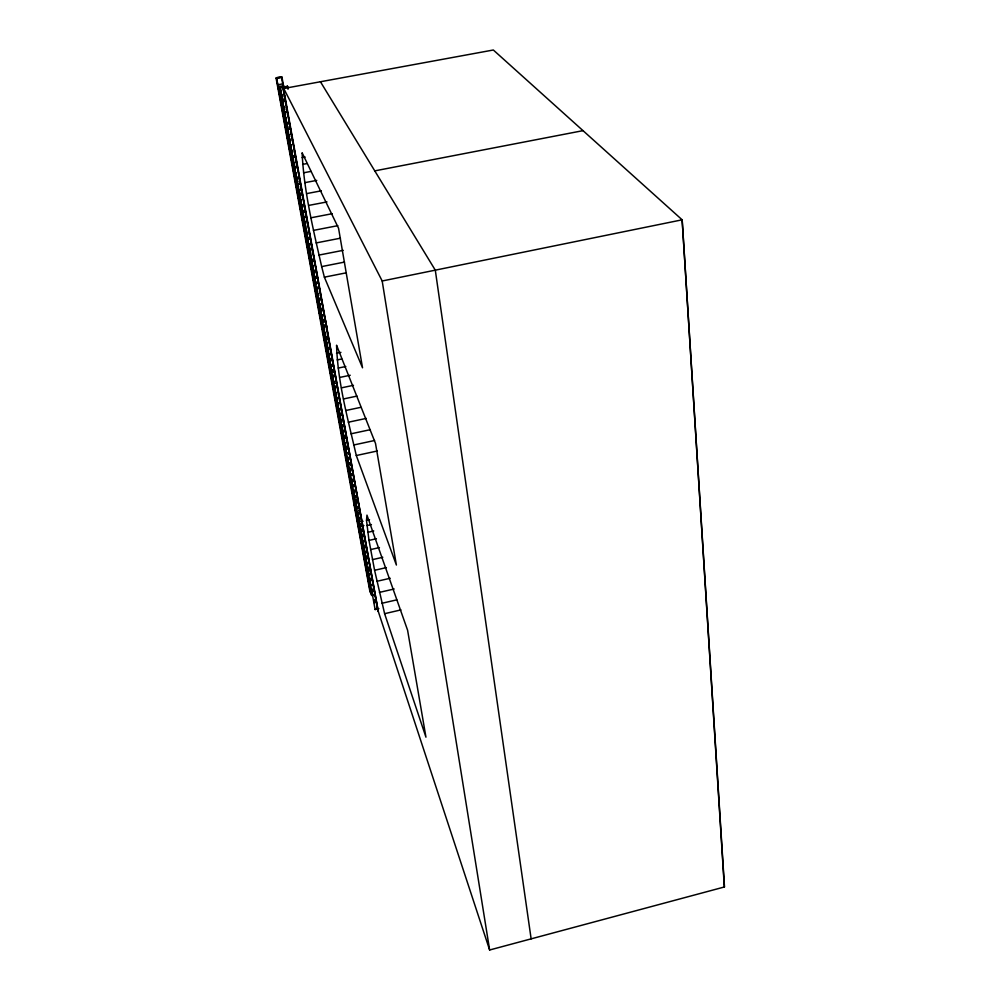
<?xml version="1.0" encoding="UTF-8"?>
<svg xmlns="http://www.w3.org/2000/svg" width="1000" height="1000" viewBox="0 0 1000 1000"><rect width="100%" height="100%" fill="white"/><g stroke="black" fill="none" stroke-linecap="round" stroke-linejoin="round"><path stroke-width="1.5" d="M366.5 520.35L366.962 515.125L407.587 630.2L425.95 737.175L384.613 613.688L374.588 570.288L368.988 540.4L366.5 520.35L369.525 519.675M280.475 90.45L280.5 89.637L280.6 91.375M283.113 104.8L283.512 102.625M284.538 109.488L284.45 107.325M285.688 118.088L285.788 119.787M293.4 161.513L293.45 159.137M293.3 160.7L293.337 159.913M297.225 177.45L297.562 180.575M297.4 177.475L297.512 179.412L297.087 177.275M298.275 187.938L298.412 186.4L298.3 187.162M300.725 201.388L300.725 200.55M302.175 204.675L302.512 207.738M302.362 204.688L302.462 206.6M303.1 210.375L303.738 216.988M305.575 227.95L305.712 226.45M307.962 241.062L308.113 239.575M309.462 244.662L309.525 246.663M310.375 253.337L310.512 252.675L310.425 254.85M312.413 259.137L312.512 261.188M312.688 266.975L312.688 266.15M314.175 271.725L314.212 270.763M314.387 270.738L314.488 272.587M315.025 278.95L315.1 280.538M315.025 279.775L315.163 278.3M317.488 291L317.425 293.212M317.337 292.462L317.375 291.737M319.637 304.25L319.9 306.525M319.637 305.05L319.775 303.6M321.2 309.113L321.5 311.975M321.375 310.025L321.413 309.188M321.575 317.825L322.45 315.262M324.263 330.712L324.4 329.288M326.413 337.463L326.438 336.475M326.5 343L326.5 342.2M328.263 348.212L328.312 347.388L328.4 350.125A15.188 1.037 78 0 1 328.375 349.5L328.075 347.688M330.487 359.525L330.387 361.45M330.925 366.475L331 367.987M333.113 378.475L333.188 379.963M335.288 390.363L335.363 391.85M337.438 402.95L337.438 402.175M339.575 413.888L339.637 415.35M341.4 420.3L341.388 419.387M341.688 425.513L341.938 427.638M343.475 431.838L343.525 431.075A4.088 1.812 -10.1 0 0 343.312 431.287L343.475 432.3M343.787 437.8L344.175 435.962M345.487 442.75L345.525 444.513M345.875 449.237L345.875 448.475M347.525 460.012L348.375 457.663M347.95 460.588L348.363 458.875M350 471.1L350.25 473.175M352.188 481.7L352.113 483.7M354.412 490.112L354.45 491.825M356.075 505.125L356.075 504.387M356.4 502.125L356.425 501.213M358.425 513.212L358.45 512.312M358.387 518.275L358.537 516.975M360.15 523.725L360.412 526.213M360.3 524.487L360.288 523.612M362.137 534.612L362.388 537.087M362.275 535.363L362.275 534.487M362.325 539.113L362.388 540.487M362.488 534.237L362.45 534.8A3.95 1.975 -10.5 0 0 362.15 535.075L362.463 537.062M362.325 539.85L362.475 538.55M364.1 545.425L364.35 547.875A14.162 0.912 77.5 0 0 364.538 548.45M364.25 546.163L364.237 545.3M364.275 549.775L364.5 551.763M366.012 556.95L366.062 556.15M366.2 556.875L366.25 556.163M366.2 561.087L366.2 560.363M370.025 582.025L370.025 581.3M371.5 591.75L372.312 589.575M372.463 589.763L371.975 592.987M372.5 589.837L372.438 590.625L372.175 589.812M374.338 601.05L374.363 600.188M283.137 103.987L283.288 103.263M285.462 116.8L286.413 122M285.725 118.15L285.837 117.375M288.4 131.412L288.55 134.625M290.562 144.75L290.7 148.35M290.938 145.338L290.875 147.725M295.575 172.237L295.475 174.862M300.5 199.262L300.4 201.85M300.763 200.625L300.875 199.862M303.188 213.962L303.337 213.287M307.575 239.725L308.412 237.925M312.462 264.887L312.362 267.362L313.625 269.713L313.225 269.075M312.725 266.238L312.838 265.5M319.413 302.975L319.3 305.4L320.725 308.05M322.15 316.9L322.262 319.8M322.038 317.625L322.388 316.375M324.288 330.012L324.438 329.375M328.5 353.125L328.6 356.287M328.862 353.762L328.8 355.9M328.75 354.475L329.113 353.263M330.525 358.775L330.5 361.15M330.538 365.938L330.988 364.65M330.962 366.575L331.075 365.863M333.15 378.562L333.25 377.85M335.312 390.462L335.425 389.762M339.613 413.988L339.712 413.288M341.475 424.263L341.35 426.512L342.7 428.938M341.725 425.613L341.838 424.913M343.562 430.375L343.413 432.925M343.825 437.137L344.487 435.625M345.913 448.587L346.262 447.413M349.625 470.525L350.425 468.938M350.15 470.525L350.075 472.525M352.075 482.388L352.425 481.238M354.212 492.8L354.137 494.775M356.112 504.487L356.213 503.812M360.513 527.8L360.85 530.925M364.312 549.888L364.412 549.225M366.25 560.475L366.15 556.725A3.912 2.013 -10.6 0 1 366.362 556.512M370.062 581.425L370.4 580.325M362.975 527.212L362.475 525.913M361.613 521.6L362.388 523.862M288.325 130.188L287.925 133.525L289.475 136.5M290.963 145.412L291.225 144.838M293.375 157.912L292.987 161.2L294.5 164.125M295.975 172.9L295.887 175.188M298.337 185.175L298.525 190.125M300.9 199.938L301.125 199.312M305.637 225.225L305.238 228.388L306.725 231.175M310.4 251.363L310.562 256.125M315.2 278.387L315.125 276.425M317.4 289.788L317 292.825L318.675 295.538L318.225 295.062M324.325 328.062L324.137 331.863M326.562 340.363L326.375 344.125M331.1 365.95L331.637 365M333.363 372.587L334.087 371.413M333.288 377.95L333.325 376.662A15.05 1.025 77.9 0 1 333.062 375.288L333.663 376M335.337 388.55L334.95 391.413L336.55 394.025M337.5 400.363L337.1 403.2L338.462 405.675M339.625 412.075L339.438 415.675M341.875 425.012L342.537 427.025M343.85 435.238L343.45 438.025M345.938 446.688L345.737 450.213M358.45 515.775L358.05 518.425L359.588 520.9M360.425 526.613L360.213 529.95M362.388 537.362L362.175 540.688M364.325 548.038L364.412 551.962M368.488 569.888L368.188 572.225M370.2 580.875L369.875 578.15M372.088 591.237L372.625 590.487M283.587 101.512L282.712 103.462L283.038 106.312M326.6 325.875L326.05 324.913M303.612 211.55L302.762 213.388L303.4 216.85M315.475 276.663L314.913 281M333.55 376.238L332.987 380.325M348.65 458.438L348.013 461.262M352.463 480.125L351.9 483.95M356.488 502.238L355.925 506.012M366.613 558.263L366.05 561.9M368.525 568.775L367.962 572.388M370.425 579.212L369.862 582.8M372.587 590.363L372.525 591.438M285.138 87.65L285.5 88.175L283.575 88.525L493.338 50L682.15 219.812L724.488 886.95L489.637 950L377.475 608.987L282.925 87.25L378.263 611.4L283.412 87.825M282 77.125L281.588 76.838A18.962 4.638 -9 0 0 276.062 77.825L281.975 77.213L283.913 87.963M325 319.413L325.725 321.25M376.962 608.325L375.125 609.538L378.875 608.663M326.7 326.112L326.775 326.775M279.988 87.525L287.587 86.412L279.988 87.525L375.125 609.538M384.613 613.688L400.938 609.9M379.425 592.388L394.175 588.987M382 603.263L396.788 599.85M376.925 581.3L390.2 578.263M372.137 585.163L369.462 585.775L370.962 591.287A13.562 0.825 77.4 0 1 371.375 593.575L371.675 595.425A3.8 2.025 -10.8 0 0 373.425 595.35M370.588 590.638A16 8.588 -10.8 0 0 369.837 590.862L371.675 595.425M372.438 559.637L382.788 557.288M374.588 570.288L386.388 567.6M370.562 549.587L379.45 547.575M363.913 525.588L359.913 526.05M366.925 525.575L371.438 524.562M367.762 532.325L373.738 530.975M368.988 540.4L376.425 538.725M370.662 592.325L276.55 78.125L355.737 510.288L354.913 508.925A16.462 8.075 -10.5 0 1 355.3 508.812M363.05 521.275L359.05 521.75M354.15 505.412L354.875 506.025M356.3 455.525L396.388 565.037L375.513 443.438L336.562 345.213C337.688 382.587 347.962 419.212 356.3 455.525L377.3 450.988M283.525 88.062L382.188 280.988L489.637 950M353.638 445.012L374.575 440.5M348.35 422.212L366.262 418.4M344.137 430.8L341.312 431.4L342.8 436.737A14.287 0.925 77.8 0 1 343.275 439.275L343.612 441.413A4 1.787 -10.2 0 0 344.338 441.413M350.962 433.812L370.375 429.663M345.863 410.487L360.788 407.337M341.463 387.837L353.475 385.312M343.537 398.938L357.013 396.1M339.675 377.45L350.225 375.25M336.512 353.275L340.925 352.362M337.163 359.925L341.737 358.988M338.225 368.062L345.812 366.5M382.188 280.988L682.15 219.812L724.338 887M329.137 348.3L326.225 348.9L327.713 354.125A14.725 0.975 78 0 1 328.2 356.812L328.575 359.1A4.112 1.65 -9.9 0 0 330.475 358.975M325.163 319.375L322.262 319.613L322.55 320.45M326.213 324.888L323.325 325.125M318.825 311.675L320.988 317.288A14.938 1 78.1 0 1 321.488 320.05L321.875 322.4A4.162 1.587 -9.7 0 0 323.4 322.325M321.662 266.6L324.375 277.162L362.525 367.8L338.55 228.238L302.113 152.75C303.913 191.287 313.175 229.088 321.662 266.6L344.5 262.087M324.375 277.162L345.763 272.925M318.9 255.087L343.212 250.325M313.175 260.262L310.188 260.85L311.663 265.938A15.237 1.025 78.2 0 1 312.188 268.788L312.587 271.238A4.237 1.487 -9.6 0 0 314.538 271.1M316.15 242.925L340.45 238.188M374.775 170.875L583.013 130.65M310.963 217.787L332.287 213.688M313.475 230.387L337.8 225.675M308.65 205.425L327 201.925M298.062 181.525L295.763 181.962L297.225 186.912A15.75 1.075 78.4 0 1 297.775 189.913L298.212 192.525A4.338 1.325 -9.3 0 0 299.387 192.463M304.9 182.638L316.75 180.4M306.613 193.612L321.35 190.812M302.613 164.375L307.125 163.538M295.6 167.987L293.288 168.425L294.75 173.363A15.838 1.075 78.4 0 1 295.3 176.388L295.738 179.025A4.363 1.3 -9.3 0 0 297.325 178.912M303.55 172.8L311.012 171.4M302.125 157.625L305.163 157.062M290.613 140.575L288.275 141.012L289.738 145.887A16.038 1.087 78.5 0 1 290.3 148.963L290.738 151.662A4.4 1.25 -9.2 0 0 292.337 151.55A16.475 1.163 78.5 0 0 292.512 152.35M285.538 112.688L283.175 113.125L284.637 117.95A16.225 1.1 78.6 0 1 285.2 121.075L285.663 123.825A4.438 1.188 -9.1 0 0 287.688 123.65M288.087 126.7L285.738 127.125L287.2 131.988A16.125 1.1 78.5 0 1 287.762 135.087L288.212 137.8A4.412 1.212 -9.2 0 0 289.4 137.738M282.962 98.575L280.587 99L282.05 103.8A16.337 1.113 78.6 0 1 282.625 106.95L283.087 109.738A4.45 1.15 -9.1 0 0 284.7 109.612M276.863 78.562L281.5 77.287M285.075 87.537L284.837 86.9M373.7 594.775L372.812 594.6M355.725 496.8L354.212 495.688M353.713 485.737L352.2 484.613M351.688 474.588L350.55 474M349.637 463.363L348.113 462.212M332.225 370.2L331.512 369.663M287.725 122.812L287.238 123.375A16.688 1.175 78.6 0 0 287.512 124.938M354.137 505.375L354.062 504.675A16.488 8.05 -10.4 0 1 354.45 504.562M317.725 306.2L317.712 305.65A17.637 6.6 -9.7 0 1 318.125 305.55M369.038 573.875L369.675 574.275M366.012 551.337L367.025 551.75M364.05 540.55L365.075 540.962M362.062 529.675L363.1 530.1M357.038 507.575L357.675 507.95M355.037 496.6L355.675 496.962M353.663 485.887L352.238 484.225M350.988 474.387L351.637 474.738M348.938 463.162L349.588 463.5M347.438 448.812L348.512 449.275M345.337 437.225L346.4 437.7M343.212 425.55L344.288 426.025M341.075 413.775L342.15 414.263M331.975 370.087L332.638 370.387M332.337 365.75L333.438 366.25M330.112 353.5L331.213 354.012M323.088 321.3L323.713 321.475M363.025 527.312L363.25 528.175M316.637 283.087L315.238 281.762M316.262 277.038L317.4 277.587M309.125 237.763L310.275 238.337M304.262 211.025L305.425 211.612M302.575 204.887L302.4 206.612A16.087 1.125 78.4 0 0 302.538 207.338M299.312 183.837L300.5 184.438M297.512 178.025L296.05 176.588M294.288 156.188L295.475 156.8M294.55 156.412L295.175 156.775M289.175 128.038L290.375 128.675M283.962 99.412L285.175 100.05M282.538 87.325L280.575 87.688L280.425 92.062M373.062 594.85L371.662 592.8L372.212 594M370.037 571.275L369.363 570.438M367.375 563.625L366.337 562.525M364.775 552.475L365.45 553.062M363.512 542.425L362.463 541.325M361.512 531.587L360.812 530.812M360.887 531.112L361.55 531.7M340.588 417.35L339.75 416.375M333.7 381.625L334.387 382.15M327.575 345.887L326.7 344.862M325.562 333.713L324.462 332.6M328 339.663L327.362 338.975M323.312 321.362L322.212 320.25M309.325 244.25L308.2 243.137M304.538 217.975L303.712 216.9M299.675 191.238L298.525 189.45M294.688 163.988L293.875 162.963M289.688 136.412L288.825 135.3M284.35 108.4L283.387 107.175M374.7 601.875L373.963 600.612M372.4 594.25L371.562 592.463M368.913 573.812L368.312 572.712M368.25 573.013L369.288 574.113L369.137 573.488M367 563.312L365.95 561.55L366.525 562.788M360.513 530.6L361.175 531.375M356.225 506.662L356.9 507.45M354.85 496.35L354.263 495.312M350.712 469.675L349.925 468.275M350.838 474.225L349.588 471.275M348.2 457.65L348.638 458.288M344 439.05L344.65 440.238M344.35 440.037L343.65 438.787M336.15 393.663L335.05 391.812L335.662 393.2M333.3 381.037L333.988 381.788M331.112 369.075L331.812 369.825M329.613 357.762L328.762 355.812M324.725 326.875L323.888 325.337A15.337 1.05 78 0 0 324.35 327.413L324.487 328.125M320.15 307.087L320.55 307.725M317.863 294.525L318.263 295.15M315.95 282.488L315.075 280.45M317.25 287.438L317.725 288.15M311.275 256.837L310.575 255.512M308.913 243.85L308.212 242.525M310.163 248.538L310.65 249.275M306.525 230.763L305.825 229.425M301.65 204.163L300.975 202.887M300.975 203.55L301.4 204.213M291.05 149.175L291.5 149.875M286.275 121.287L286.688 121.962M285.225 111.55L285.738 112.362M281.525 93.588L280.575 91.312M280.788 92.925L281.25 93.65M320.438 81.75L435.3 270.163L531.138 938.888M364.588 552.225L364.025 550.975L364.75 552.3M358.725 520.05L358.15 518.787L358.888 520.112M350.35 473.725L349.762 472.413L350.5 473.75M344.15 439.75L343.55 438.413L344.3 439.75M341.712 427.625L342.062 428.25M337.812 404.975L337.2 403.6M328.75 356.65L329.113 357.312L328.488 355.887M319.675 306.613L320.05 307.3M312.75 268.612L313.125 269.312M306.025 230.375L305.363 228.825M284.062 87.863L282.75 83.9L277.987 84.75L279.438 89.525A16.438 1.125 78.7 0 1 280.025 92.713L280.487 95.525A4.475 1.125 -9 0 0 281.7 95.438M285.788 120.875L286.188 121.65M279.65 93.825L280.487 95.525M282.238 108L283.087 109.738M284.812 122.05L285.663 123.825M287.35 135.975L288.212 137.8M374.062 600.2L374.412 601.85M370.262 579.338L370.6 580.125M370.213 583.125L370.487 583.775M372.4 590.925L371.863 589.438M289.875 149.787L290.738 151.662M368.025 567.35L368.638 569.425M368.562 569.913L367.95 567.587M290.788 154.775L292.25 159.688A15.938 1.087 78.5 0 1 292.812 162.738L293.25 165.4A4.375 1.275 -9.2 0 0 294.438 165.338M362.525 540.988L362.812 541.65M356.175 501.55L356.525 502.362M356.4 502.7L355.838 501.125M356.275 506.312L356.562 506.987M358.188 512.612L358.537 513.413M358.413 513.75L357.863 512.188M292.387 163.475L293.25 165.4M354.15 490.412L353.913 495.025M354.038 490.812L354.375 491.575M348.45 462.5L347.987 461.163M352.1 479.188L352.45 480.012M351.987 479.588L352.337 480.35M346.087 450.475L346.388 451.175M294.862 177.05L295.738 179.025M341.45 426.887L342.2 428.237M344.25 435.5L344.625 436.35M337.65 404.237L337.962 404.938M339.787 415.925L340.087 416.637M333.338 380.562L333.638 381.275M335.163 386.175L335.525 387.025M335.037 386.562L335.4 387.375L335.3 386.325M337.337 398.125L337.65 398.837M331.15 368.587L331.463 369.3M297.325 190.512L298.212 192.525M298.212 195.387L299.688 200.362A15.662 1.062 78.4 0 1 300.225 203.337L300.65 205.925A4.325 1.363 -9.4 0 0 302.638 205.763M324.487 332.075L324.8 332.812M326.275 337.4L326.65 338.275M326.512 338.612L325.913 336.85M319.662 299.725L319.325 298.962L319.525 299.825M319.575 300.188L318.95 298.363M319.862 306.438L320.188 307.175M299.762 203.863L300.65 205.925M317.575 293.863L317.9 294.613M300.65 208.7L302.125 213.7A15.575 1.05 78.3 0 1 302.663 216.65L303.075 219.2A4.3 1.388 -9.4 0 0 304.65 219.1M312.3 260.375L312.638 261.15M312.55 261.613L311.913 259.75M313.25 269.163L312.738 267.663M304.962 221.163L305.35 222.062M302.188 217.113L303.075 219.2M300.188 193.875L300.587 194.788M300.438 195.138L299.788 193.188M303.062 221.9L304.538 226.925A15.488 1.05 78.3 0 1 305.075 229.85L305.487 232.375A4.288 1.412 -9.4 0 0 306.65 232.325M295.2 166.475L295.6 167.4M295.062 166.812L295.45 167.75M296.4 176.688L295.863 175.113M288.512 134.562L288.863 135.363M291.05 148.463L291.388 149.25M304.587 230.238L305.487 232.375M285.963 120.538L286.3 121.35M305.45 234.988L306.925 240.037A15.4 1.037 78.3 0 1 307.462 242.938L307.875 245.438A4.275 1.438 -9.5 0 0 309.425 245.35M282.6 97.188L281.913 95.113M306.975 243.263L307.875 245.438M307.825 247.975L309.3 253.038A15.325 1.037 78.2 0 1 309.837 255.912L310.238 258.387A4.25 1.462 -9.5 0 0 311.388 258.35M309.325 256.175L310.238 258.387M311.675 268.988L312.587 271.238M312.525 273.625L314 278.738A15.163 1.025 78.2 0 1 314.513 281.562L314.913 283.988A4.213 1.512 -9.6 0 0 316.45 283.9M314 281.7L314.913 283.988M314.837 286.288L316.312 291.425A15.088 1.013 78.1 0 1 316.825 294.225L317.225 296.625A4.2 1.538 -9.7 0 0 318.363 296.588M316.3 294.3L317.225 296.625M317.137 298.863L318.612 304A15.012 1 78.1 0 1 319.125 306.788L319.513 309.163A4.188 1.562 -9.7 0 0 320.65 309.125M318.263 306.1L319.513 309.163M320.938 320L321.875 322.4M321.763 324.475L323.25 329.663A14.863 0.988 78 0 1 323.75 332.4L324.125 334.725A4.15 1.6 -9.8 0 0 325.65 334.65M323.188 332.287L324.125 334.725M324 336.737L325.487 341.938A14.787 0.988 78 0 1 325.988 344.663L326.362 346.962A4.138 1.625 -9.8 0 0 327.488 346.938M325.425 344.487L326.362 346.962M327.638 356.587L328.575 359.1M328.438 360.962L329.925 366.2A14.65 0.963 78 0 1 330.412 368.875L330.775 371.138A4.1 1.675 -9.9 0 0 332.663 371.012M329.825 368.587L330.775 371.138M330.625 372.938L332.113 378.188A14.588 0.963 77.9 0 1 332.6 380.838L332.962 383.075A4.088 1.688 -9.9 0 0 334.45 383.013M332 380.5L332.962 383.075M332.788 384.812L334.288 390.087A14.525 0.95 77.9 0 1 334.762 392.713L335.125 394.925A4.062 1.713 -10 0 0 336.613 394.862M334.162 392.325L335.125 394.925M334.95 396.6L336.438 401.887A14.463 0.95 77.9 0 1 336.912 404.487L337.275 406.688A4.05 1.725 -10 0 0 338.375 406.662M336.312 404.05L337.275 406.688M337.088 408.288L338.575 413.587A14.4 0.938 77.8 0 1 339.05 416.175L339.4 418.35A4.037 1.75 -10.1 0 0 340.5 418.338M338.438 415.675L339.4 418.35M339.212 419.888L340.7 425.213A14.338 0.938 77.8 0 1 341.163 427.775L341.512 429.925A4.025 1.775 -10.1 0 0 342.612 429.913M340.55 427.225L341.512 429.925M342.638 438.675L343.612 441.413M343.4 442.825L344.888 448.162A14.225 0.925 77.8 0 1 345.35 450.7L345.7 452.8A3.987 1.812 -10.2 0 0 347.537 452.7M344.725 450.037L345.7 452.8M345.475 454.15L346.962 459.513A14.162 0.912 77.7 0 1 347.425 462.025L347.762 464.113A3.975 1.825 -10.3 0 0 349.6 464.012M346.788 461.325L347.762 464.113M347.525 465.4L349.025 470.775A14.112 0.9 77.7 0 1 349.475 473.263L349.812 475.337A3.962 1.85 -10.3 0 0 351.637 475.238M348.825 472.512L349.812 475.337M349.575 476.562L351.062 481.95A14.062 0.9 77.7 0 1 351.512 484.425L351.85 486.463A3.938 1.863 -10.3 0 0 353.663 486.375M350.863 483.625L351.85 486.463M351.6 487.638L353.088 493.038A14 0.887 77.6 0 1 353.537 495.487L353.862 497.525A3.925 1.875 -10.4 0 0 355.675 497.425M352.875 494.65L353.862 497.525M353.6 498.638L355.1 504.05A13.95 0.887 77.6 0 1 355.55 506.475L355.875 508.488A3.912 1.9 -10.4 0 0 357.675 508.387M317.113 293.25L317.387 294.05M354.875 505.588L355.875 508.488M355.925 511.763L357.425 517.188A13.887 0.875 77.6 0 1 357.863 519.6L358.188 521.587A3.9 1.913 -10.5 0 0 359.613 521.55M310.113 254.913L310.4 255.738M357.188 518.65L358.188 521.587M357.912 522.575L359.4 528.013A13.838 0.875 77.6 0 1 359.837 530.413L360.163 532.375A3.875 1.938 -10.5 0 0 361.587 532.337M359.162 529.412L360.163 532.375M359.875 533.312L361.362 538.763A13.787 0.862 77.5 0 1 361.8 541.138L362.113 543.075A3.862 1.95 -10.6 0 0 363.537 543.05M298.062 188.863L298.35 189.725M361.112 540.1L362.113 543.075M361.812 543.962L363.312 549.425A13.75 0.862 77.5 0 1 363.738 551.775L364.05 553.7A3.85 1.963 -10.6 0 0 365.475 553.675M363.05 550.7L364.05 553.7M363.75 554.525L365.25 560A13.7 0.85 77.5 0 1 365.675 562.337L365.988 564.25A3.837 1.975 -10.7 0 0 367.388 564.225M288.05 133.988L288.35 134.875M364.975 561.213L365.988 564.25M365.675 565.025L367.163 570.5A13.65 0.85 77.5 0 1 367.587 572.825L367.9 574.725A3.825 2 -10.7 0 0 369.663 574.637M366.887 571.663L367.9 574.725M367.575 575.438L369.075 580.938A13.6 0.838 77.5 0 1 369.487 583.237L369.787 585.112A3.812 2.013 -10.8 0 0 371.55 585.037M368.775 582.025L369.787 585.112M371.938 592.875L372.137 593.587M374.387 601.775L374.6 602.55M364.275 546.75L364.513 547.612M362.35 540.375L362.562 541.1M366.375 556.725L366.575 557.438A3.85 1.975 -10.6 0 1 364.75 557.55M366.087 556.675L366.463 558.325M368.3 567.35L368.5 568.062M368.162 568.088L368.4 568.95M366.225 561.613L366.425 562.325M370.075 578.638L370.312 579.5M368.35 572.825L368.088 571.475M372.038 589.275L372.225 589.963M370.05 582.525L370.25 583.25M352.075 483.587L352.275 484.338M354.1 494.675L354.3 495.425M356.1 505.675L356.312 506.413M360.562 525.962L360.163 524.15A3.962 1.963 -10.5 0 1 360.45 523.987M358.425 518.812L358.625 519.55M362.3 535.962L362.55 536.825M339.825 416.025L339.538 414.562M341.525 422.137L341.238 419.462L341.538 421.75M341.725 426.863L341.9 427.537M346.138 446.225L346.388 447.163M343.825 438.387L344.038 439.15M348.237 457.738L348.488 458.675M346.125 450.575L345.838 449.137M350.562 470.1L350.225 468.288M347.612 460.788L347.812 461.538M352.388 480.5L352.6 481.35M333.2 375.188L333.462 376.163M330.962 367.887L331.188 368.675M330.588 367.55L330.8 368.35M333.15 379.875L333.363 380.662M337.388 398.263L337.225 398.05A14.912 1.013 77.9 0 0 337.45 399.338L337.125 397.337M335.325 391.763L335.538 392.537M339.288 409.2L339.55 410.112M337.688 404.338L337.4 402.85M339.375 410.375L339.05 408.562M319.113 298.113L319.375 299.075M317.387 293.125L317.613 293.95M324.225 325.9L324.487 326.9M321.662 318.675L321.887 319.5M326.062 336.575L326.325 337.525M324.525 332.163L324.225 330.625M328.312 348.925L328.575 349.875M326.538 343.638L326.763 344.438M305.262 221.45L305.538 222.512M307.562 234.213L307.188 232.312M307.387 234.462L307.013 232.425M305.625 228.65L305.85 229.5M310.1 248.012L310.375 249.062M308.012 241.762L308.25 242.6M307.638 241.488L307.863 242.35M312.075 259.5L312.35 260.487M310.387 254.762L310.613 255.6M314.538 273.7L314.35 271.588M317.2 287.025L317.475 288.062M292.525 152.938L292.137 150.8M290.85 147.65L291.087 148.525M295.338 166.962L295.625 168.062M293.363 161.438L293.6 162.312M300 193.062L300.238 193.975M300.338 194.438L300.625 195.525M298.325 188.663L298.562 189.525M300.775 202.113L301.012 202.963M283.175 105.575L284.562 108.287L284.175 106.25M287.6 124.575L287.2 122.562M287.4 124.812L287.013 122.65M285.75 119.725L286 120.612M290.25 139.012L290.538 140.125M338.1 402.738L338.237 403.4A4.125 1.762 -10 0 1 338.537 403.25M340.4 415.262L340 413.25M356.95 506.225L357.088 506.85A3.987 1.938 -10.4 0 1 357.375 506.688M358.975 517.288L359.1 517.913A3.975 1.95 -10.4 0 1 359.387 517.75M361.425 531.112L361.05 529.225M363.4 541.987L363.15 540.737M365.375 552.775L365.125 551.525M367.325 563.475L367.075 562.238M283.062 100.25L283.212 101.013A4.55 1.163 -9 0 1 283.562 100.887M288.425 129.637L288.125 128.112M293.55 157.762L293.1 155.488M308.412 239.312L307.975 237.125M315.413 277.875L315.562 278.575M320.087 303.512L320.225 304.2A4.263 1.587 -9.7 0 1 320.538 304.062M322.525 316.863L322.113 314.75M329.425 355.012L329.15 353.638M298.438 184.688L298.137 183.162M331.512 366.575L331.112 364.5M344.538 438.05L344.137 436.05A14.725 0.988 77.8 0 1 344.012 435.375M310.525 251.075L310.238 249.587A15.825 1.1 78.2 0 1 310.087 248.837M346.512 448.975L346.25 447.65A14.663 0.975 77.7 0 1 346.012 446.325M285.525 113.863L285.212 112.263A16.788 1.188 78.6 0 1 285.062 111.45M348.475 459.812L348.35 459.15A14.6 0.975 77.7 0 1 348 457.212M350.562 471.225L350.438 470.562A14.55 0.963 77.7 0 1 350.075 468.65M290.55 141.475L290.387 140.675A16.575 1.163 78.5 0 1 290.238 139.887M305.538 223.812L305.4 223.05A16 1.125 78.3 0 1 305.113 221.537M317.475 289.3L317.337 288.575A15.575 1.075 78.1 0 1 317.2 287.85M354.538 505.25L370.312 591.487M276.1 78.25L369.95 591.663M281.475 77.25L283.025 85.4M287.475 86.188L288.025 89.25M356.025 501.262L356.125 501.825A14.375 0.938 77.6 0 0 356.45 503.65M326.012 336.475L326.112 337.113A15.263 1.05 78 0 0 326.488 339.162M321.463 311.225L321.15 309.363M314.462 272.812L314.05 270.325M307.175 232.738L307.288 233.425A15.913 1.113 78.3 0 0 307.55 234.875M292.387 151.6L292.137 150.162M373.988 600.25L374.075 600.775A13.925 0.875 77.4 0 0 374.5 603.075M368.25 568.737L368.338 569.275A14.062 0.9 77.4 0 0 368.537 570.413M364.438 547.875L364.125 545.913A3.938 2 -10.6 0 1 364.412 545.75M360.475 526.15L360.25 524.338M358.05 512.35L358.15 512.913A14.325 0.938 77.6 0 0 358.475 514.725M339.188 408.762L339.387 409.95A14.85 1 77.8 0 0 339.5 410.575M372.013 589.338L372.175 590.35A13.975 0.875 77.4 0 0 372.488 592.062M366.225 557.575L366.4 558.612A14.112 0.9 77.5 0 0 366.488 559.188M309.475 245.325L309.288 244.125A4.35 1.462 -9.5 0 1 309.613 243.988M370.025 578.362L370.262 579.85A14.013 0.887 77.4 0 0 370.462 580.988M289.363 134.787L289.462 135.425M282.312 95.05L282.462 96.213M283.075 104.738L283.2 105.638M305.538 227.875L305.663 228.738M300.225 193.388L300.363 194.5M300.688 201.312L300.812 202.188M298.238 187.862L298.363 188.738M292.325 150.712L292.475 151.762M312.65 266.887L312.775 267.738M307.925 240.987L308.05 241.85M330.45 360.337L330.538 361.175M328.425 347.65L328.5 348.312M328.225 348.075L328.363 349.05M326.388 337.4L326.512 338.425M326.463 342.9L326.575 343.725M321.325 309.9L321.463 310.887M343.75 437.7L343.862 438.488M341.35 420.163L341.488 421.1M339.2 408.387L339.338 409.325M356.037 505.012L356.138 505.788M352.287 479.625L352.413 480.575M366.163 560.975L366.262 561.725M364.363 545.45L364.475 546.175M364.2 546.013L364.325 546.9M362.4 534.65L362.512 535.388M362.225 535.212L362.35 536.112M360.412 523.775L360.525 524.513M358.4 513.138L358.512 514.075M358.35 518.162L358.462 518.925M356.375 502.05L356.488 502.987M369.988 581.912L370.087 582.65M368.088 567.362L368.212 568.25M360.337 525.487A3.887 1.925 -10.5 0 1 358.9 525.525M358.363 514.65A3.9 1.913 -10.5 0 1 356.925 514.688M362.35 530.662A3.95 1.975 -10.5 0 1 362.688 530.538M362.663 536.188A3.875 1.938 -10.6 0 1 360.875 536.275M364.6 546.862A3.862 1.95 -10.6 0 1 362.825 546.95M371.525 588.875A3.8 2.013 -10.8 0 1 370.475 588.875M369.625 578.513A3.812 2 -10.7 0 1 368.587 578.513M368.45 567.987A3.837 1.988 -10.7 0 1 366.675 568.062M339.538 410.875A4.05 1.737 -10 0 1 338.05 410.938M343.5 426.6A4.1 1.8 -10.1 0 1 343.862 426.488M341.65 422.512A4.025 1.762 -10.1 0 1 340.175 422.575M345.625 438.275A4.075 1.825 -10.1 0 1 345.988 438.15M343.375 434.1A4.013 1.775 -10.1 0 1 342.287 434.113M346.4 442.488A4.075 1.837 -10.1 0 1 346.75 442.375M345.462 445.55A4 1.8 -10.2 0 1 344.375 445.562M348.5 454.038A4.062 1.85 -10.2 0 1 348.85 453.925M347.537 456.912A3.987 1.812 -10.2 0 1 346.45 456.925M350.575 465.5A4.037 1.875 -10.2 0 1 350.925 465.375M349.588 468.2A3.962 1.837 -10.3 0 1 348.512 468.2M352.5 481.9A14.488 0.95 77.6 0 1 352.038 479.387M355.05 495.712A4 1.925 -10.4 0 1 355.35 495.55M351.637 479.387A3.95 1.85 -10.3 0 1 350.55 479.4M354.538 493.137A14.438 0.95 77.6 0 1 354.087 490.65M353.663 490.487A3.938 1.875 -10.4 0 1 352.587 490.5M356.4 499.462A4 1.925 -10.4 0 1 357.075 499.212M355.662 501.512A3.925 1.887 -10.4 0 1 354.6 501.512M358.75 510.438A3.975 1.938 -10.4 0 1 359.087 510.312M337.4 399.15A4.062 1.713 -10 0 1 335.913 399.212M341.362 414.837A4.112 1.787 -10 0 1 341.725 414.725M330.5 363.462A4.112 1.65 -9.9 0 1 329.375 363.488M333.45 371.262A4.175 1.713 -9.9 0 1 333.812 371.15M332.688 375.462A4.088 1.675 -9.9 0 1 331.575 375.487M335.525 388.725A14.975 1.013 77.9 0 1 335.15 386.7M335.65 383.375A4.15 1.725 -9.9 0 1 336.012 383.263M335.625 387.275A4.075 1.7 -10 0 1 333.75 387.4M330.238 359.475A4.188 1.688 -9.8 0 1 330.55 359.325M328.675 351.312A4.125 1.638 -9.8 0 1 327.175 351.388M326.463 339.113A4.138 1.613 -9.8 0 1 324.938 339.188M330.412 354.6A4.2 1.675 -9.8 0 1 330.775 354.487M327.175 342.663A4.213 1.65 -9.8 0 1 327.488 342.512M324.613 326.763A4.162 1.587 -9.8 0 1 322.7 326.9M321.562 314.462A4.175 1.562 -9.7 0 1 320.425 314.5M324.462 321.838A4.237 1.613 -9.7 0 1 324.825 321.725M300.675 197.3A4.338 1.338 -9.3 0 1 299.1 197.413M304.587 212.225A4.387 1.4 -9.4 0 1 304.975 212.113M303.525 210.6A4.312 1.363 -9.4 0 1 301.537 210.763M305.475 217.113A4.387 1.412 -9.4 0 1 305.863 217.013M305.525 223.912A4.3 1.388 -9.4 0 1 303.95 224.013M309.45 238.938A4.363 1.462 -9.4 0 1 309.825 238.825M310.312 243.75A4.35 1.462 -9.5 0 1 310.7 243.637M307.512 237.087A4.275 1.425 -9.5 0 1 306.35 237.138M313.188 265.6A4.325 1.512 -9.5 0 1 313.512 265.462M310.688 250.012A4.263 1.45 -9.5 0 1 308.738 250.162M312.475 261.95A15.738 1.1 78.2 0 1 312.087 259.788M312.65 262.987A4.25 1.475 -9.5 0 1 311.087 263.075M316.575 278.175A4.3 1.538 -9.6 0 1 316.95 278.075M314.587 275.85A4.225 1.5 -9.6 0 1 313.438 275.887M317.425 282.875A4.3 1.538 -9.6 0 1 317.812 282.762M317.688 288.45A4.213 1.512 -9.6 0 1 315.75 288.6M319.525 300.625A15.488 1.075 78.1 0 1 319.15 298.525M319.587 301.112A4.188 1.538 -9.7 0 1 318.062 301.2M298.637 183.775A4.35 1.312 -9.3 0 1 296.637 183.95M300.487 196.062A16.188 1.137 78.4 0 1 300.062 193.775M300.55 190.025A4.425 1.363 -9.3 0 1 300.938 189.925M290.325 142.787A4.412 1.225 -9.2 0 1 289.137 142.863M294.625 157.413A4.475 1.288 -9.2 0 1 295.012 157.3M293.675 156.5A4.387 1.25 -9.2 0 1 291.65 156.675M295.475 168.612A16.375 1.15 78.5 0 1 295.05 166.275M295.538 162.475A4.462 1.3 -9.2 0 1 295.938 162.362M295.338 170.3A4.375 1.288 -9.3 0 1 294.163 170.362M288.612 128.75A4.425 1.2 -9.1 0 1 286.588 128.925M290.45 134.438A4.5 1.238 -9.1 0 1 290.837 134.338M285.637 114.75A4.45 1.163 -9.1 0 1 284.025 114.875M289.513 129.288A4.513 1.225 -9.1 0 1 289.913 129.188M283.475 100.512A4.462 1.137 -9 0 1 281.438 100.7M284.312 100.675A4.55 1.163 -9 0 1 284.713 100.575M283.6 85.55A4.487 1.1 -9 0 1 278.825 86.412M282.438 97.05A16.9 1.188 78.7 0 1 282.15 95.438M370.325 583.675L369.775 582.463L370.325 583.675M368.438 573.263L367.875 572.05L368.438 573.263M360.7 530.862L360.125 529.6L360.7 530.862M362.65 541.575L362.075 540.325L362.65 541.575M356.413 506.938L355.825 505.65L356.413 506.938M354.4 495.95L353.825 494.663L354.4 495.95M352.388 484.888L351.8 483.575L352.388 484.888M348.3 462.488L347.713 461.163L348.3 462.488M346.238 451.163L345.637 449.825L346.238 451.163M339.938 416.662L339.338 415.288L339.938 416.662M333.5 381.337L332.875 379.925L333.5 381.337M331.312 369.375L330.688 367.95L331.312 369.375M326.9 345.163L326.275 343.713L326.9 345.163M324.663 332.9L324.025 331.45L324.663 332.9M322.413 320.55L321.775 319.088L322.413 320.55M315.45 282.075L314.8 280.575L315.45 282.075M308.412 243.463L307.75 241.925L308.412 243.463M303.612 217.188L302.95 215.613L303.612 217.188M301.188 203.875L300.512 202.3L301.188 203.875M296.275 176.938L295.587 175.312L296.275 176.938M293.788 163.287L293.1 161.663L293.788 163.287M291.275 149.525L290.587 147.887L291.275 149.525M283.612 107.525L282.913 105.838L283.612 107.525M281.012 93.287L280.312 91.587L281.012 93.287"/></g></svg>
